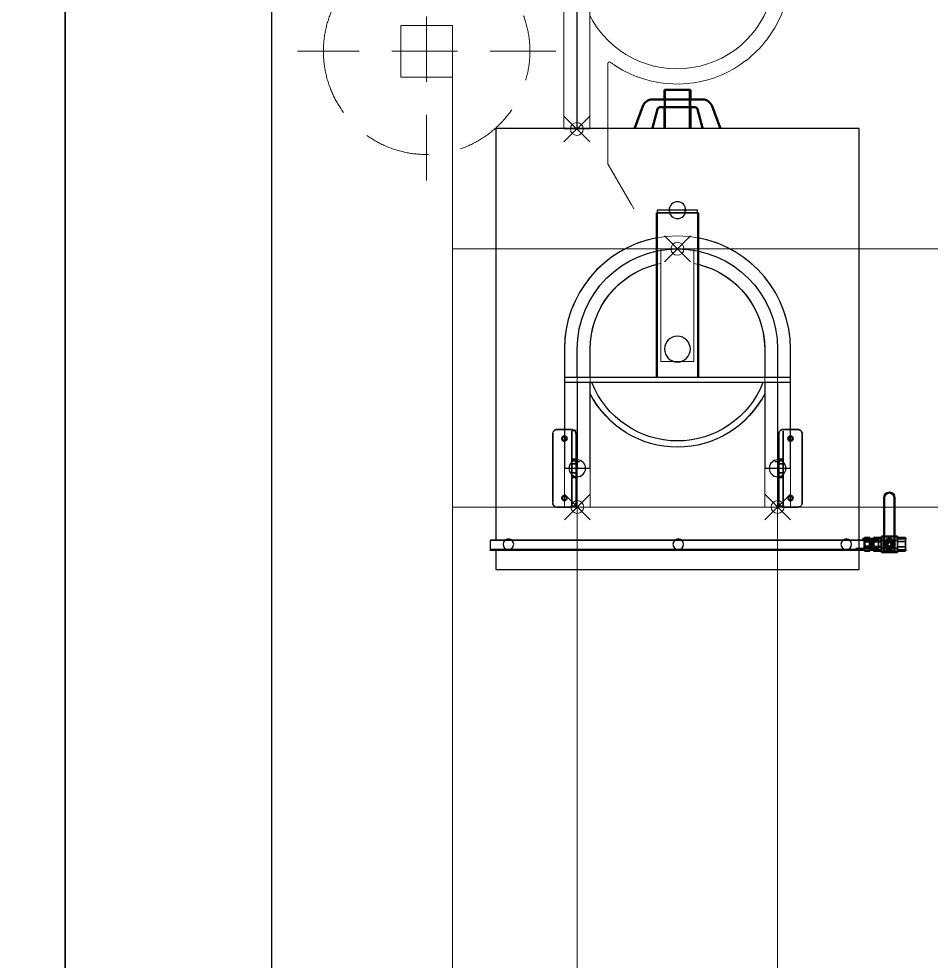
# Model space of a CAD drawing. Extents: x -3873 to 164127, y 7129 to 96529.
# Drawn here: x 69127 to 70894, y 68030 to 69854 of the extents above; entities that cross this region are included whole.
import ezdxf

# ---------------------------------------------------------------- set-up
doc = ezdxf.new("R2010")
doc.units = 0
doc.header["$PDMODE"] = 35
doc.header["$PDSIZE"] = 25
doc.linetypes.add('DASHED', pattern=[0.2068, 0.1655, -0.0413])
doc.linetypes.add('HIDDEN', pattern=[9.525, 6.35, -3.175])
doc.layers.get('0').update_dxf_attribs({"linetype": 'CONTINUOUS'})
for name, color, linetype in [('BUILDING', 2, 'CONTINUOUS'), ('KROMEKA', 1, 'CONTINUOUS'), ('LAYOUT-AIRCHILLER', 2, 'CONTINUOUS'), ('LOGISTICS', 3, 'CONTINUOUS')]:
    doc.layers.add(name, color=color, linetype=linetype)
for name, color, linetype, lineweight in [('Hidden (ISO)', 7, 'DASHED', 35), ('LAYOUT Kromeka', 1, 'CONTINUOUS', 5), ('Visible (ISO)', 7, 'CONTINUOUS', 50)]:
    doc.layers.add(name, color=color, linetype=linetype, lineweight=lineweight)

# ---------------------------------------------------------------- blocks, each defined once
blk = doc.blocks.new('*U257')
at = {"ltscale": 10}
for p, q in [((194, 219), (500, 219)), ((500, 219), (500, 169)), ((500, 169), (192.8, 169)), ((0, -32), (0, 32)), ((0, 32), (218, 32)), ((218, 32), (218, -32)), ((218, -32), (0, -32)), ((500, -169), (195.2, -169)), ((500, -219), (500, -169)), ((194, -219), (500, -219))]:
    blk.add_line(p, q, dxfattribs=at)
blk.add_lwpolyline([(500, 194), (194, 194, 1), (194, -194), (500, -194)], format="xyb", dxfattribs=at)
for radius, start, end in [(219, 90, 269.9842), (169, 90.4189, 169.0855), (189.6, 296.9566, 63.0435), (169, 190.9145, 270.4201)]:
    blk.add_arc((194, 0), radius, start, end, dxfattribs=at)
at = {"color": 5, "ltscale": 10}
for p in [(500, 194), (0, 0), (500, -194)]:
    blk.add_point(p, dxfattribs=at)
blk = doc.blocks.new('chilling_column100')
at = {"color": 4, "linetype": 'HIDDEN', "ltscale": 20}
for p, q in [((0, -250), (0, 250)), ((-250, 0), (250, 0))]:
    blk.add_line(p, q, dxfattribs=at)
at = {"color": 1, "linetype": 'Continuous', "ltscale": 20}
for p, q in [((50, 50), (-50, 50)), ((-50, 50), (-50, -50)), ((50, -50), (50, 50)), ((-50, -50), (50, -50))]:
    blk.add_line(p, q, dxfattribs=at)
at = {"color": 4, "linetype": 'HIDDEN', "ltscale": 20}
blk.add_circle((0, 0), 200, dxfattribs=at)
blk = doc.blocks.new('general_wheeld_90_388b')
at = {"ltscale": 10}
for p, q in [((60.5, 568.5), (105.1, 645.8)), ((105.1, 645.8), (110.1, 654.5)), ((60.1, 567.2), (60.1, 374.1)), ((-25, 194), (-25, 500)), ((-25, 500), (25, 500)), ((25, 500), (25, 192.8)), ((115.7, 398.5), (116.7, 398.9)), ((116.7, 398.9), (117.6, 399.3)), ((60.1, 374.1), (60.1, 372.9)), ((72.1, 375.9), (64.2, 370.7)), ((72.9, 376.5), (72.1, 375.9)), ((327.4, 367.7), (328.1, 367.1)), ((328.9, 366.5), (328.1, 367.1)), ((366.5, 328.9), (367.1, 328.1)), ((367.1, 328.1), (367.7, 327.4)), ((-43.2, 2.1), (188.3, 233.6)), ((188.3, 233.6), (233.6, 188.3)), ((233.6, 188.3), (2.1, -43.2)), ((378.7, 151.2), (377.5, 151.6)), ((398.5, 115.7), (398.9, 116.7)), ((399.3, 117.7), (398.9, 116.7)), ((654.5, 110.1), (645.8, 105.1)), ((568.5, 60.5), (645.8, 105.1)), ((370.7, 64.2), (375.9, 72.1)), ((372.9, 60.1), (374.1, 60.1)), ((374.1, 60.1), (567.2, 60.1)), ((376.5, 72.9), (375.9, 72.1)), ((500, 25), (195.2, 25)), ((291, 32.6), (291.8, 31.5)), ((500, -25), (500, 25)), ((2.1, -43.2), (-43.2, 2.1)), ((14.1, 14.1), (-14.1, -14.1)), ((-9.8, 9.8), (9.8, -9.8)), ((194, -25), (500, -25))]:
    blk.add_line(p, q, dxfattribs=at)
blk.add_lwpolyline([(0, 500), (0, 194, 0.414214), (194, 0), (500, 0)], format="xyb", dxfattribs=at)
for centre, radius, start, end in [((62.7, 567.2), 2.65, 149.9994, 179.9994), ((194, 194), 219, 52.4767, 110.3988), ((194, 194), 189.6, 296.9566, 153.0435), ((194, 194), 219, 110.944, 123.5596), ((62.7, 372.9), 2.65, 179.9993, 303.8218), ((194, 194), 219, 38.0351, 51.9649), ((194, 194), 219, 339.6012, 37.5233), ((194, 194), 219, 180, 216.598), ((194, 194), 169, 180.4189, 214.0855), ((194, 194), 219, 326.4404, 339.056), ((372.9, 62.7), 2.65, 146.1781, 270.0002), ((567.2, 62.7), 2.65, 269.9998, 300.0008), ((194, 194), 169, 235.9145, 270.4211), ((194, 194), 219, 233.4021, 269.9842)]:
    blk.add_arc(centre, radius, start, end, dxfattribs=at)
at = {"color": 5, "ltscale": 10}
for p in [(0, 500), (0, 0), (500, 0)]:
    blk.add_point(p, dxfattribs=at)
blk = doc.blocks.new('kose makarasi-388-180-ARA-ust')
at = {"color": 1, "ltscale": 25}
for p, q in [((55, -219), (55, 219)), ((65, -219), (65, 219))]:
    blk.add_line(p, q, dxfattribs=at)
at = {"color": 7, "ltscale": 25}
for p, q in [((218, 199.1), (218, 188.9)), ((-261.3, 15), (-271.6, 15)), ((-261.3, -15), (-271.6, -15)), ((218, -188.9), (218, -199.1))]:
    blk.add_line(p, q, dxfattribs=at)
at = {"color": 1, "ltscale": 25}
for points in [[(-215.3, 40, -0.361383), (0, 219), (231, 219), (231, 169), (65, 169)], [(55, 169), (0, 169, 0.345836), (-164.2, 40, 0.345836)], [(231, -219), (0, -219, -0.361383), (-215.3, -40, -0.361383)], [(-164.2, -40, 0.345836), (0, -169), (55, -169)]]:
    blk.add_lwpolyline(points, format="xyb", dxfattribs=at)
at = {"color": 2, "ltscale": 25}
blk.add_lwpolyline([(55, 194), (0, 194, 1), (0, -194), (55, -194)], format="xyb", dxfattribs=at)
for points in [[(65, 194), (231, 194)], [(65, -194), (231, -194)]]:
    blk.add_lwpolyline(points, dxfattribs=at)
at = {"color": 1, "ltscale": 25}
blk.add_lwpolyline([(-264, -39), (-269, -39), (-269, 39), (-264, 39)], close=True, dxfattribs=at)
for points in [[(55, -40), (-264, -40), (-264, 40), (55, 40)], [(65, -169), (231, -169), (231, -219)]]:
    blk.add_lwpolyline(points, dxfattribs=at)
for centre, radius in [((231, 194, -1), 16.2), ((0, 0), 25), ((-269, 0, -1), 16.2), ((231, -194, -1), 16.2)]:
    blk.add_circle(centre, radius, dxfattribs=at)
for radius, start, end in [(178, 291.42, 68.58), (190, 297.1928, 62.8072)]:
    blk.add_arc((0, 0), radius, start, end, dxfattribs=at)
at = {"layer": 'Visible (ISO)'}
for p, q in [((-264, 40), (55, 40)), ((-264, -40), (55, -40))]:
    blk.add_line(p, q, dxfattribs=at)
blk = doc.blocks.new('spray cabini')
at = {"color": 0, "ltscale": 25}
blk.add_line((-363, 370.1), (-363, 388.8), dxfattribs=at)
at = {"color": 0, "ltscale": 25, "elevation": 0}
blk.add_lwpolyline([(-352, 388.8), (-352, 426.7), (352, 426.7), (352, -427), (-352, -427), (-352, 370.1)], dxfattribs=at)
at = {"color": 0, "ltscale": 25}
for centre in [(-327.5, 378.1), (1.6, 378.1), (327.1, 378.1)]:
    blk.add_circle(centre, 10.3, dxfattribs=at)
at = {"layer": 'Hidden (ISO)', "color": 0}
for p, q in [((345.5, 386.2), (389.5, 386.2)), ((362.5, 386.1), (372.5, 386.1)), ((395, 388.8), (379.5, 388.8)), ((389.5, 388.3), (379.5, 388.6)), ((389.5, 367.9), (389.5, 388.3)), ((426, 385.6), (395, 385.6)), ((400.5, 390.8), (420.5, 390.8)), ((441.5, 388.8), (426, 388.8)), ((426, 388.1), (426, 368.1)), ((441.5, 383.3), (426, 383.3)), ((441.5, 383.3), (441.5, 388.1)), ((441.5, 372.9), (441.5, 383.3)), ((357.3, 370.1), (-363, 370.1)), ((345.5, 370.1), (389.5, 370.1)), ((372.5, 373.6), (362.5, 373.6)), ((389.5, 367.9), (379.5, 367.6)), ((395, 367.5), (379.5, 367.5)), ((426, 370.6), (395, 370.6)), ((421.2, 375.4), (421.2, 380.8)), ((441.5, 372.9), (426, 372.9)), ((441.5, 367.5), (426, 367.5)), ((441.5, 368.1), (441.5, 372.9)), ((-241.5, 298), (-241.5, 164)), ((-204.5, 306), (-233.5, 306)), ((-204.5, 303.4), (-204.5, 304.4)), ((-204.5, 304.4), (-196.5, 304.4)), ((-204.5, 158.6), (-204.5, 303.4)), ((-196.5, 304.4), (-196.5, 303.4)), ((-196.5, 298), (-196.5, 303.4)), ((-196.5, 164), (-196.5, 298)), ((196.5, 303.4), (196.5, 304.4)), ((204.5, 304.4), (196.5, 304.4)), ((196.5, 303.4), (196.5, 298)), ((196.5, 298), (196.5, 164)), ((233.5, 306), (204.5, 306)), ((204.5, 304.4), (204.5, 303.4)), ((204.5, 303.4), (204.5, 158.6)), ((241.5, 164), (241.5, 298)), ((-196.5, 248.5), (-204.5, 248.5)), ((-196.5, 239.5), (-204.5, 239.5)), ((196.5, 248.5), (204.5, 248.5)), ((196.5, 239.5), (204.5, 239.5)), ((-196.5, 222.5), (-204.5, 222.5)), ((196.5, 222.5), (204.5, 222.5)), ((-196.5, 213.5), (-204.5, 213.5)), ((196.5, 213.5), (204.5, 213.5)), ((-233.5, 156), (-204.5, 156)), ((-204.5, 157.6), (-204.5, 158.6)), ((-204.5, 157.6), (-196.5, 157.6)), ((204.5, 158.6), (204.5, 157.6)), ((204.5, 156), (233.5, 156)), ((-23.5, -427), (-23.5, -502)), ((23.5, -427), (23.5, -502)), ((-25, -468.3), (-25, -483.3)), ((25, -468.3), (25, -483.3))]:
    blk.add_line(p, q, dxfattribs=at)
for centre, radius, start, end in [((410.5, 378.1), 11, 114.62, 165.9639), ((410.5, 378.1), 11, 14.0361, 65.38), ((410.5, 378.1), 11, 194.0361, 245.38), ((410.5, 378.1), 11, 294.62, 345.9639), ((410.5, 378.1), 11, 345.9639, 14.0361), ((-233.5, 298), 8, 90, 180), ((-204.5, 298), 8, 0, 90), ((204.5, 298), 8, 90, 180), ((233.5, 298), 8, 0, 90), ((-233.5, 164), 8, 180, 270), ((-204.5, 164), 8, 270, 0), ((204.5, 164), 8, 180, 270), ((233.5, 164), 8, 270, 0)]:
    blk.add_arc(centre, radius, start, end, dxfattribs=at)
blk.add_open_spline([(399.8, 380.8), (399.8, 380.6), (399.8, 380.5), (399.6, 379.6), (399.5, 378.8), (399.5, 377.4), (399.6, 376.6), (399.8, 375.7), (399.8, 375.6), (399.8, 375.4)], degree=3, knots=[0.5219537, 0.5219537, 0.5219537, 0.5219537, 0.5599909, 0.5599909, 0.7756001, 0.7756001, 0.9912093, 0.9912093, 1.0292465, 1.0292465, 1.0292465, 1.0292465], dxfattribs=at)
at = {"layer": 'Visible (ISO)', "color": 0}
for p, q in [((358.5, 388.8), (-363.2, 388.8)), ((358.7, 388.7), (362.5, 388.7)), ((362.5, 390.7), (362.5, 382.7)), ((372.5, 390.7), (362.5, 390.7)), ((372.5, 382.7), (372.5, 390.7)), ((372.5, 388.7), (376.3, 388.7)), ((376.3, 367.5), (376.3, 388.7)), ((379.5, 388.6), (376.3, 388.7)), ((379.5, 390.6), (395, 390.6)), ((379.5, 383.3), (379.5, 390.6)), ((379.5, 383.3), (395, 383.3)), ((379.5, 372.9), (379.5, 383.3)), ((395, 393.1), (395, 363.1)), ((426, 393.1), (395, 393.1)), ((400.5, 392.8), (420.5, 392.8)), ((400.5, 392.8), (400.5, 388.8)), ((400.5, 367.4), (400.5, 388.8)), ((410.5, 385.6), (404, 381.9)), ((417, 381.9), (410.5, 385.6)), ((420.5, 388.8), (420.5, 392.8)), ((420.5, 388.8), (420.5, 367.4)), ((426, 393.1), (426, 388.1)), ((441.5, 390.6), (426, 390.6)), ((441.5, 388.1), (441.5, 390.6)), ((358.7, 367.5), (362.5, 367.5)), ((362.5, 382.7), (362.5, 370.1)), ((372.5, 382.7), (362.5, 382.7)), ((362.5, 370.1), (362.5, 365.6)), ((372.5, 370.1), (362.5, 370.1)), ((372.5, 365.6), (362.5, 365.6)), ((372.5, 370.1), (372.5, 382.7)), ((372.5, 365.6), (372.5, 370.1)), ((372.5, 367.5), (376.3, 367.5)), ((379.5, 367.6), (376.3, 367.5)), ((379.5, 372.9), (395, 372.9)), ((379.5, 365.6), (379.5, 372.9)), ((379.5, 365.6), (395, 365.6)), ((400.5, 364.6), (400.5, 367.4)), ((404, 381.9), (404, 374.4)), ((404, 374.4), (410.5, 370.6)), ((410.5, 370.6), (417, 374.4)), ((417, 374.4), (417, 381.9)), ((420.5, 367.4), (420.5, 364.6)), ((426, 368.1), (426, 363.1)), ((441.5, 365.6), (426, 365.6)), ((441.5, 365.6), (441.5, 368.1)), ((426, 363.1), (395, 363.1)), ((400.5, 339), (400.5, 364.6)), ((420.5, 364.6), (420.5, 339)), ((400.3, 288.3), (400.3, 336.1)), ((400.5, 336.1), (400.3, 336.1)), ((400.5, 339), (400.5, 336.1)), ((420.5, 336.1), (420.5, 339)), ((420.5, 336.1), (420.7, 336.1)), ((420.7, 336.1), (420.7, 288.3)), ((-82.5, -428.3), (-67.3, -470.1)), ((-38.8, -464.6), (-48.5, -428.3)), ((-25, -428.3), (-25, -468.3)), ((25, -428.3), (25, -468.3)), ((48.5, -428.3), (38.8, -464.6)), ((82.5, -428.3), (67.3, -470.1)), ((33.9, -468.3), (-33.9, -468.3)), ((-48.5, -483.3), (48.5, -483.3)), ((-25, -483.3), (-25, -502)), ((25, -483.3), (25, -502)), ((25, -502), (-25, -502))]:
    blk.add_line(p, q, dxfattribs=at)
for centre, radius in [((410.5, 378.1), 4), ((-219, 288.5), 4.5), ((219, 288.5), 4.5), ((-219, 173.5), 4.5), ((219, 173.5), 4.5)]:
    blk.add_circle(centre, radius, dxfattribs=at)
for centre, radius, start, end in [((410.5, 378.1), 11, 65.38, 114.62), ((410.5, 378.1), 11, 245.38, 294.62), ((410.5, 288.3), 10.2, 180, 0), ((-48.5, -463.3), 20, 200, 270), ((-33.9, -463.3), 5, 195, 270), ((33.9, -463.3), 5, 270, 345), ((48.5, -463.3), 20, 270, 340)]:
    blk.add_arc(centre, radius, start, end, dxfattribs=at)
at = {"layer": 'LAYOUT-AIRCHILLER', "color": 0, "rotation": 90}
blk.add_blockref('kose makarasi-388-180-ARA-ust', (0, 0), dxfattribs=at)

msp = doc.modelspace()

# ---------------------------------------------------------------- linework, layer by layer
at = {"layer": 'BUILDING', "color": 2}
msp.add_line((69216.8, 70930), (69216.8, 38980), dxfattribs=at)
at = {"layer": 'KROMEKA'}
msp.add_lwpolyline([(69708.6, 40603.1), (64889.6, 40603.1, -1), (64889.6, 41088.1), (69422.8, 41088.1, 0.414214), (69616.8, 41282.1), (69616.8, 70335.2, -0.414213), (69810.8, 70529.2), (86368.8, 70529.2, -1), (86368.8, 70141.2), (84487.5, 70141.3, 0.414222), (84293.5, 69947.3), (84293.5, 65026, -0.999999), (83807.7, 65026), (83807.8, 69947.2, 0.414226), (83613.8, 70141.2), (70401.8, 70141.2, 0.414214), (70207.8, 69947.2), (70207.8, 69642)], format="xyb", dxfattribs=at)
at = {"layer": 'LAYOUT Kromeka', "ltscale": 20}
for p, q in [((69616.8, 70126.2), (69616.8, 41588.1)), ((70208.6, 41103.1), (70208.6, 68909)), ((70596.6, 68909), (70596.6, 40530))]:
    msp.add_line(p, q, dxfattribs=at)
at = {"layer": 'LAYOUT Kromeka', "color": 4, "ltscale": 20}
for p, q in [((69966.8, 69841.7), (69966.8, 39597.7)), ((69966.8, 69409), (75066.8, 69409)), ((75066.8, 68909), (69966.8, 68909))]:
    msp.add_line(p, q, dxfattribs=at)
at = {"layer": 'LOGISTICS', "color": 2}
msp.add_lwpolyline([(69216.8, 70930), (81816.8, 70930), (81816.8, 39180), (69216.8, 39180)], close=True, dxfattribs=at)

# ---------------------------------------------------------------- block references
at = {"color": 1, "linetype": 'Continuous', "lineweight": 9, "xscale": -1, "rotation": 180}
msp.add_blockref('spray cabini', (70402.6, 69215), dxfattribs=at)
at = {"layer": 'LAYOUT Kromeka', "color": 2, "ltscale": 20, "rotation": 270}
msp.add_blockref('general_wheeld_90_388b', (70207.8, 70141.2), dxfattribs=at)
at = {"layer": 'LAYOUT Kromeka', "color": 4, "ltscale": 20, "xscale": -1}
msp.add_blockref('chilling_column100', (69916.8, 69791.7), dxfattribs=at)
at = {"layer": 'LAYOUT Kromeka', "ltscale": 20, "rotation": 270}
msp.add_blockref('*U257', (70402.6, 69409), dxfattribs=at)

doc.saveas('drawing.dxf')
